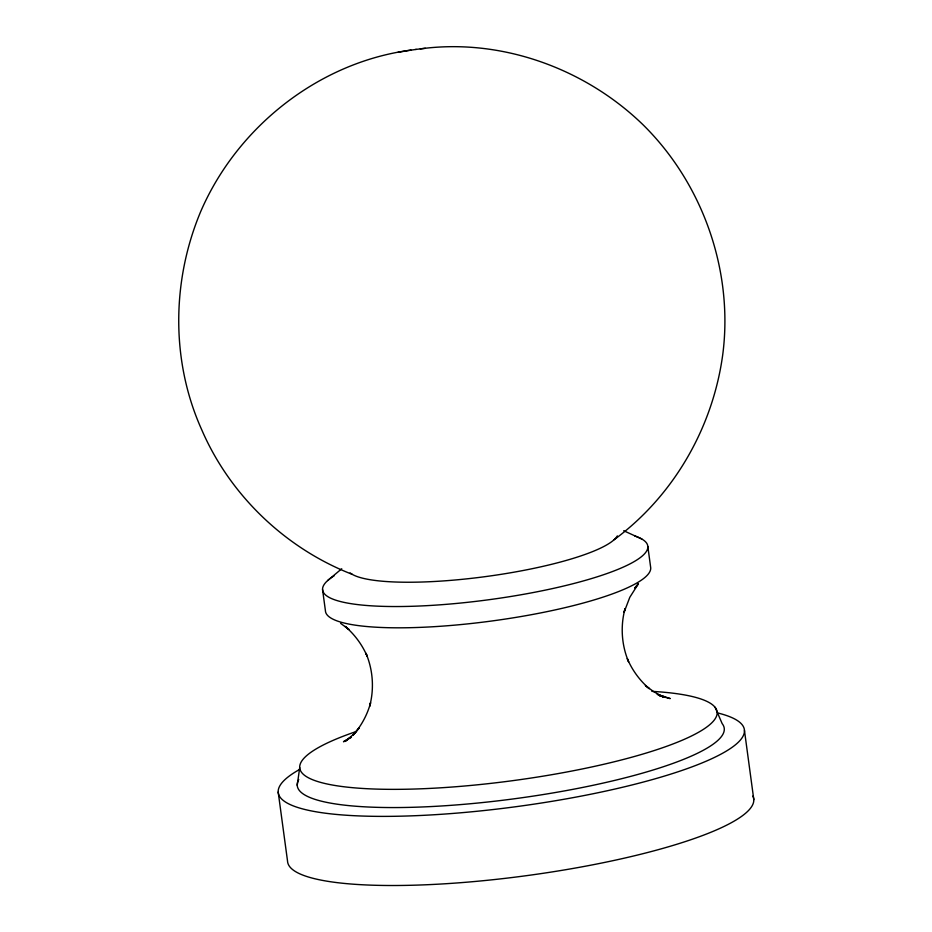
<?xml version="1.0" encoding="UTF-8"?>
<svg xmlns="http://www.w3.org/2000/svg" width="932" height="932" viewBox="0 0 932 932"><rect width="100%" height="100%" fill="white"/><g stroke="black" fill="none" stroke-linecap="round" stroke-linejoin="round"><path stroke-width="1.4" d="M297.226 785.257L299.72 767.537M359.135 728.02L353.03 734.766L345.085 741.464L349.617 738.144M638.14 584.061L634.785 588.034L638.408 583.758L629.811 597.284L624.091 612.254L625.034 608.724C620.304 626.153 621.562 645.095 628.576 661.743L627.294 658.598C632.187 670.155 639.771 680.535 649.301 688.69L645.375 685.509L653.81 691.754L663.002 696.798L657.13 694.258L670.224 698.581L659.774 695.866L664.423 696.705L660.392 696.064M359.065 728.09L352.913 735.406C361.232 726.075 367.336 714.821 370.598 702.751L369.655 706.281C374.338 688.841 373.01 669.898 365.961 653.274L367.231 656.419C362.315 644.886 354.696 634.529 345.143 626.386L349.069 629.578L340.634 623.357M327.656 580.554L341.741 568.753M614.072 539.756C673.719 495.906 713.003 427.345 722.801 354.16C733.519 270.618 702.728 183.371 642.696 124.434C584.574 68.199 500.88 37.956 420.274 48.883M350.863 737.177L343.477 741.744L348.486 739.029M349.314 738.33L351.399 737.328M411.035 50.107C318.954 62.188 237.136 126.869 200.613 211.762C171.698 280.858 170.824 361.127 201.72 429.745C230.076 495.451 285.611 548.435 352.238 574.345M398.069 52.262L406.503 50.887M407.051 50.724L416.196 49.396M415.649 49.443L425.365 48.301M623.706 530.739L641.868 539.045M715.1 707.283L722.16 723.616A215.409 41.835 -7.7 0 1 513.008 798.957A215.409 41.835 -7.7 0 1 298.764 779.548M744.447 730.443L753.79 799.551M647.845 546.583L650.722 567.844A164.079 31.874 -7.7 0 1 489.789 621.26A164.079 31.874 -7.7 0 1 325.431 610.821L322.554 589.548M278.19 792.025L287.545 861.145A235.179 45.68 -7.7 0 0 532.277 874.868A235.179 45.68 -7.7 0 0 752.881 796.056M717.92 713.015A235.179 45.68 -7.7 0 1 517.388 806.506A235.179 45.68 -7.7 0 1 299.382 769.587M651.864 691.346A210.562 40.903 -7.7 0 1 660.24 748.547A210.562 40.903 -7.7 0 1 365.297 788.612A210.562 40.903 -7.7 0 1 356.385 731.469M634.808 535.993A164.079 31.874 -7.7 0 1 486.923 599.987A164.079 31.874 -7.7 0 1 334.285 575.696M617.345 535.888A136.736 26.562 -7.7 0 1 488.648 576.174A136.736 26.562 -7.7 0 1 350.129 572.912"/></g></svg>
